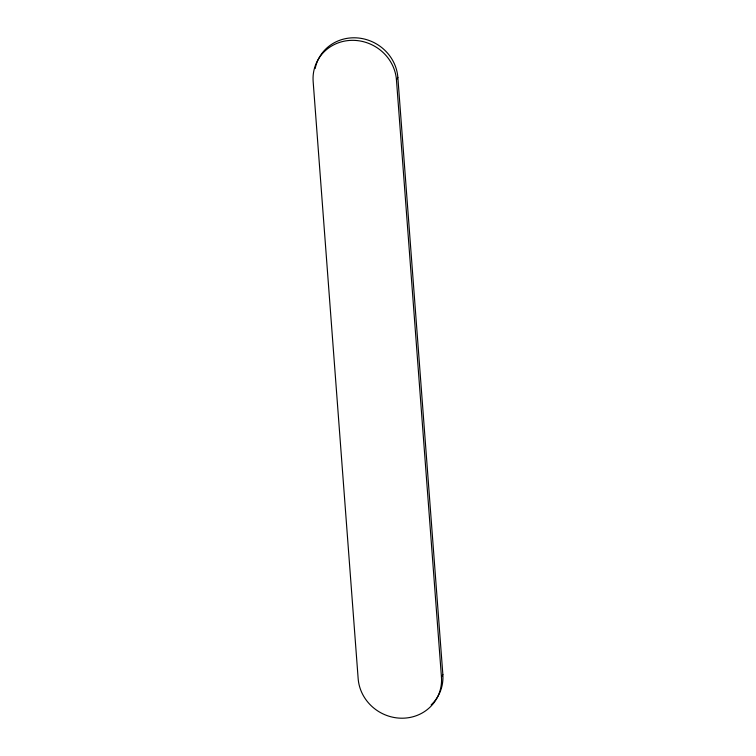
<?xml version="1.0" encoding="UTF-8"?>
<svg xmlns="http://www.w3.org/2000/svg" width="756" height="756" viewBox="0 0 756 756"><rect width="100%" height="100%" fill="white"/><g stroke="black" fill="none" stroke-linecap="round" stroke-linejoin="round"><path stroke-width="1.13" d="M396.456 79.9A42.336 39.785 28.8 0 0 351.757 40.342A42.336 39.785 28.8 0 0 313.154 81.544L358.155 678.642A42.336 39.785 28.8 0 0 402.844 718.2A42.336 39.785 28.8 0 0 441.447 676.989L396.456 79.9L397.845 77.358A42.336 39.785 28.8 0 0 358.618 38.036A42.336 39.785 28.8 0 0 315.186 68.531M441.447 676.989L442.846 674.456L397.845 77.358M442.846 674.456A42.336 39.785 28.8 0 1 431.166 704.885"/></g></svg>
